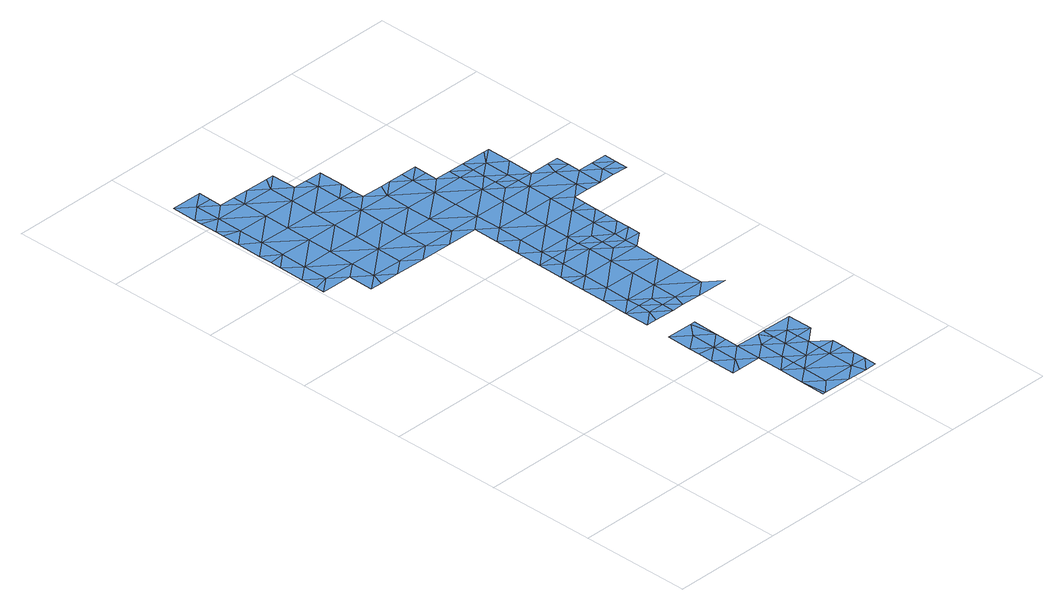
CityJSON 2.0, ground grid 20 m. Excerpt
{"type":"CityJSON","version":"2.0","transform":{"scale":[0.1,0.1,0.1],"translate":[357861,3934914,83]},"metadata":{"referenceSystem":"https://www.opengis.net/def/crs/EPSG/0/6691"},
"CityObjects":{
"waterbody1":{"type":"WaterBody","attributes":{"name":"9","class":"1140","function":"1","WaterBodyRiverFloodingRiskAttribute.description":"5","WaterBodyRiverFloodingRiskAttribute.rankOrg":"2","WaterBodyRiverFloodingRiskAttribute.adminType":"2","WaterBodyRiverFloodingRiskAttribute.scale":"L1"},"geometry":[{"type":"MultiSurface","lod":"1","boundaries":[[[0,1,2]],[[3,0,2]],[[3,4,5]],[[5,4,6]],[[4,3,2]],[[1,7,2]],[[6,8,9]],[[8,6,4]],[[10,2,7]],[[4,2,10]],[[8,11,9]],[[7,12,13]],[[4,14,8]],[[12,15,13]],[[16,4,10]],[[17,10,7]],[[4,16,14]],[[17,7,13]],[[14,11,8]],[[15,18,13]],[[19,20,21]],[[18,22,13]],[[14,23,11]],[[13,22,17]],[[24,21,20]],[[10,17,25]],[[20,26,24]],[[27,25,17]],[[28,24,26]],[[17,22,27]],[[19,29,20]],[[30,31,28]],[[32,33,18]],[[18,33,22]],[[26,30,28]],[[31,30,34]],[[25,27,35]],[[36,37,38]],[[29,39,20]],[[40,22,33]],[[30,41,34]],[[38,42,29]],[[34,41,43]],[[20,44,26]],[[32,45,33]],[[38,37,42]],[[42,39,29]],[[46,42,37]],[[47,43,41]],[[40,33,48]],[[20,39,44]],[[30,26,49]],[[41,50,47]],[[46,51,42]],[[26,44,49]],[[41,30,52]],[[39,42,51]],[[41,52,50]],[[30,49,52]],[[39,53,44]],[[44,53,49]],[[39,51,54]],[[55,50,52]],[[51,46,56]],[[49,57,52]],[[39,54,53]],[[58,55,52]],[[49,59,57]],[[52,57,58]],[[49,53,59]],[[60,55,58]],[[61,57,59]],[[59,62,61]]]}]},
"waterbody2":{"type":"WaterBody","attributes":{"name":"9","class":"1140","function":"1","WaterBodyRiverFloodingRiskAttribute.description":"5","WaterBodyRiverFloodingRiskAttribute.rankOrg":"1","WaterBodyRiverFloodingRiskAttribute.adminType":"2","WaterBodyRiverFloodingRiskAttribute.scale":"L1"},"geometry":[{"type":"MultiSurface","lod":"1","boundaries":[[[63,64,65]],[[65,64,66]],[[67,68,66]],[[67,66,64]],[[15,12,67]],[[69,67,12]],[[70,66,71]],[[66,72,65]],[[45,32,64]],[[69,73,68]],[[67,18,15]],[[71,66,68]],[[66,70,72]],[[70,74,72]],[[73,69,75]],[[64,63,45]],[[69,68,67]],[[64,18,67]],[[68,73,71]],[[32,18,64]]]}]},
"waterbody3":{"type":"WaterBody","attributes":{"name":"9","class":"1140","function":"1","WaterBodyRiverFloodingRiskAttribute.description":"5","WaterBodyRiverFloodingRiskAttribute.rankOrg":"1","WaterBodyRiverFloodingRiskAttribute.adminType":"2","WaterBodyRiverFloodingRiskAttribute.scale":"L1"},"geometry":[{"type":"MultiSurface","lod":"1","boundaries":[[[19,21,76]],[[77,76,21]],[[78,76,77]],[[38,19,76]],[[36,76,78]],[[29,19,38]],[[36,38,76]]]}]},
"waterbody4":{"type":"WaterBody","attributes":{"name":"9","class":"1140","function":"1","WaterBodyRiverFloodingRiskAttribute.description":"5","WaterBodyRiverFloodingRiskAttribute.rankOrg":"1","WaterBodyRiverFloodingRiskAttribute.adminType":"2","WaterBodyRiverFloodingRiskAttribute.scale":"L1"},"geometry":[{"type":"MultiSurface","lod":"1","boundaries":[[[79,80,48]],[[40,48,80]],[[22,40,80]],[[35,27,80]],[[22,80,27]],[[80,79,35]]]}]},
"waterbody5":{"type":"WaterBody","attributes":{"name":"9","class":"1140","function":"1","WaterBodyRiverFloodingRiskAttribute.description":"5","WaterBodyRiverFloodingRiskAttribute.rankOrg":"1","WaterBodyRiverFloodingRiskAttribute.adminType":"2","WaterBodyRiverFloodingRiskAttribute.scale":"L1"},"geometry":[{"type":"MultiSurface","lod":"1","boundaries":[[[81,82,83]],[[83,82,84]],[[84,82,85]],[[86,85,82]],[[86,87,85]],[[88,87,86]],[[88,89,87]],[[88,90,89]],[[88,91,90]],[[92,90,91]],[[93,89,90]],[[87,89,94]],[[95,94,89]],[[96,97,98]],[[99,100,101]],[[102,103,104]],[[103,105,106]],[[100,107,108]],[[109,108,110]],[[111,106,105]],[[112,113,111]],[[109,110,114]],[[112,115,116]],[[117,118,115]],[[119,120,121]],[[119,122,123]],[[124,125,122]],[[126,124,127]],[[128,127,129]],[[107,100,99]],[[130,96,131]],[[130,132,96]],[[133,132,130]],[[132,95,96]],[[96,95,97]],[[134,135,136]],[[136,137,134]],[[138,139,137]],[[140,139,138]],[[140,106,139]],[[104,103,140]],[[140,103,106]],[[106,141,139]],[[141,106,142]],[[106,143,142]],[[111,143,106]],[[113,143,111]],[[113,144,143]],[[113,145,144]],[[116,145,113]],[[146,145,147]],[[145,146,148]],[[146,149,148]],[[149,150,148]],[[107,129,127]],[[107,127,108]],[[108,127,124]],[[124,110,108]],[[122,110,124]],[[110,122,119]],[[96,98,131]],[[93,97,89]],[[91,151,92]],[[152,151,153]],[[153,154,152]],[[155,154,156]],[[61,62,155]],[[156,154,153]],[[55,60,157]],[[91,88,158]],[[50,157,159]],[[158,82,160]],[[43,159,161]],[[162,83,84]],[[84,85,163]],[[82,158,86]],[[85,87,164]],[[86,158,88]],[[165,87,94]],[[89,97,95]],[[166,135,134]],[[134,137,139]],[[167,139,141]],[[141,142,168]],[[142,143,144]],[[148,144,145]],[[113,112,116]],[[147,116,169]],[[146,147,170]],[[148,150,171]],[[169,116,172]],[[173,174,175]],[[176,177,175]],[[128,126,127]],[[178,125,124]],[[178,124,126]],[[110,119,114]],[[121,114,119]],[[117,114,121]],[[163,164,179]],[[115,114,117]],[[112,114,115]],[[114,112,109]],[[109,112,111]],[[109,111,105]],[[109,105,108]],[[108,105,100]],[[100,105,103]],[[100,103,102]],[[100,102,101]],[[170,147,180]],[[180,147,169]],[[115,172,116]],[[115,118,172]],[[120,119,123]],[[123,122,181]],[[182,183,184]],[[185,183,182]],[[144,185,182]],[[144,148,185]],[[181,122,174]],[[174,122,175]],[[148,171,185]],[[183,185,171]],[[134,139,167]],[[182,168,144]],[[182,162,168]],[[162,186,168]],[[162,84,186]],[[186,84,187]],[[187,84,163]],[[187,163,167]],[[163,188,167]],[[163,189,188]],[[179,189,163]],[[165,190,87]],[[190,164,87]],[[191,165,94]],[[192,193,194]],[[193,192,188]],[[192,195,188]],[[195,166,134]],[[167,195,134]],[[85,164,163]],[[189,193,188]],[[125,175,122]],[[125,176,175]],[[167,188,195]],[[186,187,167]],[[167,141,186]],[[141,168,186]],[[168,142,144]],[[182,184,162]],[[83,162,184]],[[50,55,157]],[[177,173,175]],[[47,159,43]],[[47,50,159]],[[147,145,116]],[[57,61,58]],[[58,61,156]],[[61,155,156]],[[58,156,60]],[[153,60,156]],[[153,157,60]],[[153,91,157]],[[153,151,91]],[[158,157,91]],[[157,158,159]],[[160,159,158]],[[159,160,161]],[[160,81,161]],[[160,82,81]],[[95,196,94]],[[196,191,94]],[[191,196,197]]]}]},
"waterbody6":{"type":"WaterBody","attributes":{"name":"9","class":"1140","function":"1","WaterBodyRiverFloodingRiskAttribute.description":"5","WaterBodyRiverFloodingRiskAttribute.rankOrg":"2","WaterBodyRiverFloodingRiskAttribute.adminType":"2","WaterBodyRiverFloodingRiskAttribute.scale":"L1"},"geometry":[{"type":"MultiSurface","lod":"1","boundaries":[[[198,199,165]],[[179,199,189]],[[164,190,179]],[[179,190,199]],[[190,165,199]],[[198,200,201]],[[202,201,200]],[[199,201,189]],[[199,198,201]],[[193,189,201]],[[193,201,194]],[[194,201,202]]]}]}
},
"vertices":[
[280,150,3],[293,150,3],[308,173,3],[280,197,3],[309,219,3],[281,223,3],[281,243,3],[336,149,3],[310,265,3],[282,289,3],[337,196,3],[330,288,3],[336,103,3],[364,126,3],[338,242,3],[364,103,3],[338,221,3],[365,172,3],[392,102,3],[312,381,3],[312,404,3],[283,381,3],[393,148,3],[339,288,3],[284,428,3],[382,195,3],[313,450,3],[393,172,3],[285,474,3],[340,380,3],[314,496,3],[285,499,3],[421,102,3],[421,125,3],[286,520,3],[394,195,3],[339,334,3],[361,334,3],[340,357,3],[369,403,3],[421,148,3],[314,543,3],[368,357,3],[286,566,3],[370,449,3],[449,101,3],[396,333,3],[315,566,3],[450,148,3],[370,496,3],[343,565,3],[425,356,3],[371,542,3],[426,448,3],[425,402,3],[371,565,3],[453,332,3],[399,518,3],[399,541,3],[427,495,3],[400,564,3],[427,518,3],[456,517,3],
[449,78,3],[420,79,3],[448,55,3],[420,33,3],[364,80,3],[363,33,3],[335,57,3],[426,9,3],[391,10,3],[448,32,3],[339,11,3],[447,9,3],[334,11,3],
[311,358,3],[283,335,3],[302,335,3],
[450,194,3],[422,171,3],
[288,659,3],[317,681,3],[289,705,3],[317,728,3],[374,727,3],[373,680,3],[431,726,3],[430,680,3],[486,679,3],[458,656,3],[429,633,3],[457,633,3],[486,656,3],[487,725,3],[515,701,3],[543,678,3],[514,655,3],[543,655,3],[206,984,3],[208,960,3],[236,983,3],[236,937,3],[207,914,3],[235,912,3],[150,915,3],[206,868,3],[180,984,3],[151,961,3],[94,916,3],[94,962,3],[149,869,3],[93,870,3],[92,824,3],[37,917,3],[36,871,3],[35,824,3],[8,894,3],[8,869,3],[38,963,3],[9,972,3],[9,940,3],[38,1009,3],[10,987,3],[95,1008,3],[67,1032,3],[124,1031,3],[152,1008,3],[167,1030,3],[180,1030,3],[571,677,3],[571,654,3],[544,701,3],[572,700,3],[319,866,3],[348,889,3],[320,889,3],[292,890,3],[275,890,3],[263,867,3],[235,891,3],[262,821,3],[205,822,3],[149,823,3],[148,776,3],[91,777,3],[63,755,3],[35,778,3],[91,731,3],[62,709,3],[83,708,3],[457,610,3],[457,587,3],[428,587,3],[456,564,3],[456,540,3],[428,541,3],[372,588,3],[372,634,3],[315,589,3],[316,635,3],[287,612,3],[261,728,3],[375,773,3],[403,749,3],[459,748,3],[348,866,3],[319,820,3],[205,776,3],[7,802,3],[6,756,3],[119,708,3],[7,848,3],[11,1079,3],[10,1033,3],[39,1056,3],[67,1055,3],[68,1078,3],[95,1032,3],[403,772,3],[6,771,3],[10,1019,3],[204,729,3],[175,707,3],[232,706,3],[147,730,3],[261,775,3],[318,774,3],[375,819,3],[403,796,3],[431,749,3],[495,748,3],[376,842,3],[404,819,3],[404,842,3],[347,843,3],[516,724,3],[516,748,3],
[460,795,3],[431,772,3],[461,841,3],[432,818,3],[451,841,3]
]}
